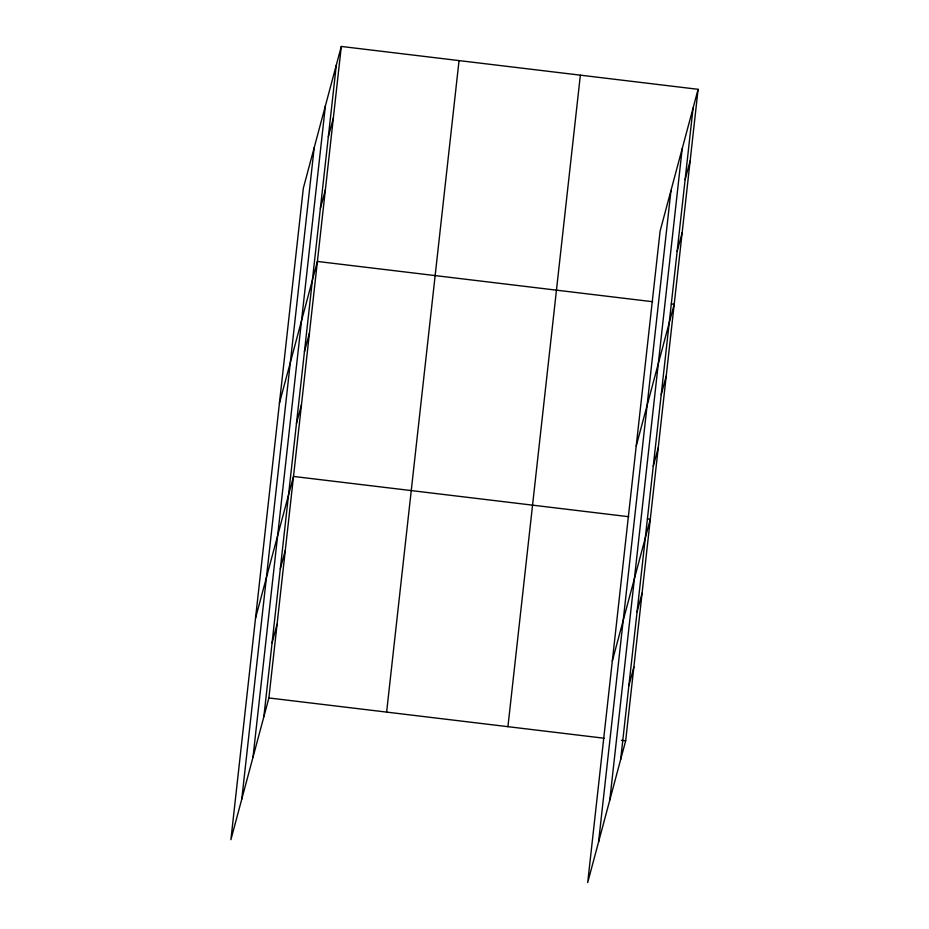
<?xml version="1.0" encoding="UTF-8"?>
<svg xmlns="http://www.w3.org/2000/svg" width="929" height="929" viewBox="0 0 929 929"><rect width="100%" height="100%" fill="white"/><g stroke="black" fill="none" stroke-linecap="round" stroke-linejoin="round"><path stroke-width="1.39" d="M241.784 799.091L314.211 147.583M253.002 757.251L325.417 105.755M263.871 716.654L336.298 65.146M341.303 46.45L303.33 188.192L230.903 839.688L268.887 697.958L341.303 46.45L698.097 89.312L625.67 740.808L587.697 882.55L660.113 231.042L698.097 89.312M386.627 712.102L459.042 60.594M507.931 726.664L580.358 75.168M598.578 841.941L670.993 190.445M609.784 800.113L682.2 148.605M620.665 759.504L693.08 108.008M328.332 136.807L333.337 118.111M320.366 208.479L325.371 189.783M279.432 403.186L317.404 261.444L652.657 301.716M304.433 351.812L309.438 333.116M296.467 423.473L301.472 404.777M255.533 618.18L293.506 476.438L628.759 516.71M280.291 568.978L285.296 550.282M272.081 642.81L277.097 624.114M685.114 179.669L690.131 160.972M677.148 251.329L682.165 232.633M636.214 446.048L674.199 304.306L671.319 303.957M661.216 394.662L666.232 375.966M653.25 466.335L658.266 447.639M612.316 661.042L650.3 519.299L647.42 518.951M637.073 611.828L642.09 593.132M628.875 685.672L633.88 666.976M268.887 697.958L604.129 738.23M621.362 740.297L625.67 740.808"/></g></svg>
